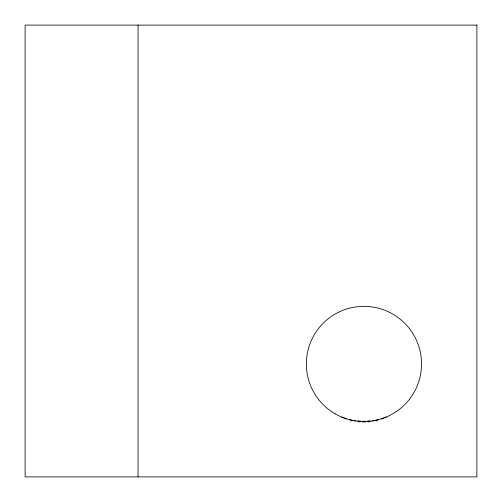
<?xml version="1.0" encoding="UTF-8"?>
<svg xmlns="http://www.w3.org/2000/svg" width="502" height="502" viewBox="0 0 502 502"><rect width="100%" height="100%" fill="white"/><g stroke="black" fill="none" stroke-linecap="round" stroke-linejoin="round"><path stroke-width="0.75" d="M386.377 417.011L383.145 418.26M381.526 418.806L382.361 418.536M378.797 419.609L372.396 420.933M355.504 420.933L349.103 419.609M345.539 418.536L346.374 418.806M344.755 418.26L341.523 417.011M138.05 25.1L138.05 476.9M370.338 421.63A23.073 9.312 0 0 1 367.828 421.862M365.255 421.981A23.073 9.312 0 0 1 362.645 421.981M360.072 421.862A23.073 9.312 0 0 1 357.562 421.63M376.726 421.103A23.18 0.722 -19.5 0 1 376.996 421.015M369.779 420.845A23.073 8.465 -0.4 0 1 367.477 421.034M365.136 421.134A23.073 8.465 -0.4 0 1 362.764 421.147M360.411 421.071A23.073 8.465 -0.4 0 1 358.077 420.902M350.904 421.015A23.18 0.722 19.5 0 1 351.174 421.103M476.9 25.1L25.1 25.1L25.1 476.9L476.9 476.9L476.9 25.1M335.148 413.836A57.604 57.604 0 0 0 421.554 363.95A57.604 57.604 0 0 0 335.148 314.064A57.604 57.604 0 0 0 335.148 413.836"/></g></svg>
